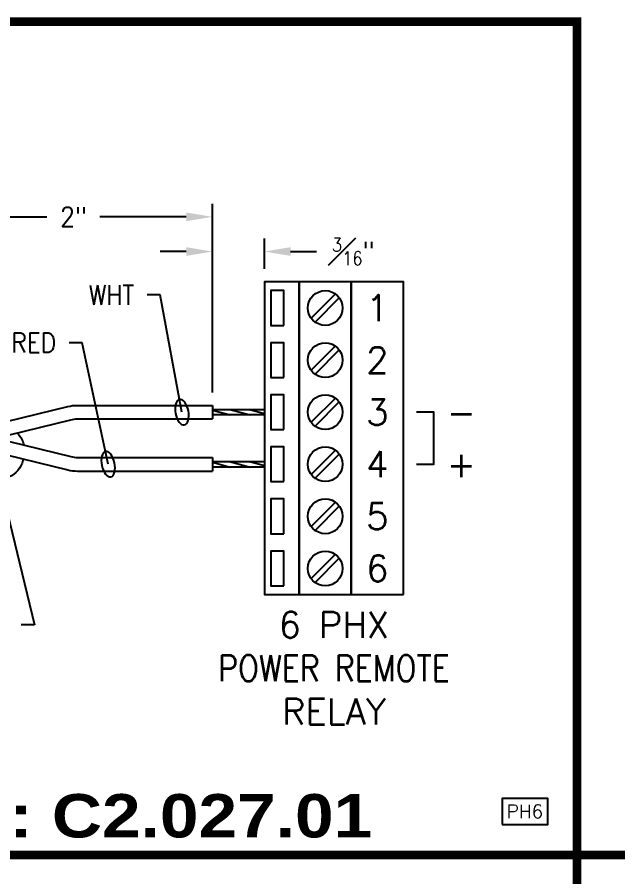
# Model space of a CAD drawing. Header units: inches. Extents: x 0 to 36.7, y 0 to 29.3.
# Drawn here: x 30.215 to 32.377, y 3.151 to 6.246 of the extents above; entities that cross this region are included whole.
import ezdxf
from ezdxf.enums import TextEntityAlignment as Align

# ---------------------------------------------------------------- set-up
doc = ezdxf.new("R2010")
doc.units = ezdxf.units.IN
doc.header["$MEASUREMENT"] = 0
for name, color, linetype in [('Bitmap', 7, 'Continuous'), ('BLACK', 7, 'Continuous'), ('CONDUCTOR', 7, 'Continuous'), ('CONN', 7, 'Continuous'), ('CONN-TXT', 7, 'Continuous'), ('RED', 12, 'Continuous'), ('SHIELD', 7, 'Continuous'), ('WHITE', 7, 'Continuous')]:
    doc.layers.add(name, color=color, linetype=linetype)
doc.styles.add('Arial Black', font='')
doc.styles.add('CONNECTOR', font='SIMPLEX.shx', dxfattribs={"width": 0.75, "height": 0.0625})
doc.styles.add('ROMANS', font='romans', dxfattribs={"width": 0.875})
doc.styles.get('Arial Black').set_extended_font_data('Arial Black')
doc.dimstyles.new('CONN2', dxfattribs={"dimscale": 0.75, "dimtxt": 0.09375, "dimasz": 0.125, "dimexe": 0.0625, "dimexo": 0.0625, "dimgap": 0.0625, "dimtad": 0, "dimdec": 3, "dimzin": 4, "dimdsep": 46, "dimtxsty": 'ROMANS', "dimcen": 0.0625, "dimadec": 0, "dimazin": 0, "dimtfac": 1, "dimtdec": 3, "dimtofl": 0, "dimtmove": 0, "dimatfit": 3, "dimfxl": 1, "dimtolj": 1, "dimtzin": 0, "dimarcsym": 0})

# ---------------------------------------------------------------- blocks, each defined once
blk = doc.blocks.new('D1.023.01')
at = {"layer": 'CONN', "const_width": 0.0312}
blk.add_lwpolyline([(0, 0), (4, 0), (4, 3), (0, 3)], close=True, dxfattribs=at)
at = {"layer": 'SHIELD', "style": 'ROMANS', "width": 0.875}
blk.add_attdef('#', text='', height=0.0938, dxfattribs=at).set_placement((3.625, 1.5), align=Align.MIDDLE_LEFT)
blk = doc.blocks.new('TERM-F')
for points in [[(-0.0507, -0.0366), (0.0366, 0.0507)], [(-0.0366, -0.0507), (0.0507, 0.0366)]]:
    blk.add_lwpolyline(points)
blk.add_circle((0, 0), 0.0625)
blk = doc.blocks.new('*D217')
at = {"layer": 'CONN-TXT', "color": 0, "lineweight": -2, "transparency": 16777216}
for p, q in [((1.6875, 1.645), (1.6875, 2.3438)), ((2.6875, 1.665), (2.6875, 2.3438)), ((1.7813, 2.2969), (2.0921, 2.2969)), ((2.5938, 2.2969), (2.2829, 2.2969))]:
    blk.add_line(p, q, dxfattribs=at)
at = {"layer": 'CONN-TXT', "color": 0, "transparency": 16777216}
for points in [[(1.7813, 2.3125), (1.7813, 2.2813), (1.6875, 2.2969)], [(2.5938, 2.3125), (2.5938, 2.2813), (2.6875, 2.2969)]]:
    blk.add_solid(points, dxfattribs=at)
at = {"layer": 'Defpoints', "color": 0, "transparency": 16777216}
for p in [(1.6875, 2.2969), (2.6875, 1.6182), (1.6875, 1.5981)]:
    blk.add_point(p, dxfattribs=at)
at = {"layer": 'CONN-TXT', "color": 0, "transparency": 16777216, "insert": (2.1875, 2.2969), "char_height": 0.07031, "attachment_point": 5, "style": 'ROMANS'}
blk.add_mtext('\\A1;2"', dxfattribs=at)
blk = doc.blocks.new('*D219')
at = {"layer": 'CONN-TXT', "color": 0, "lineweight": -2, "transparency": 16777216}
for p, q in [((2.6875, 1.665), (2.6875, 2.2188)), ((2.875, 2.1094), (2.875, 2.2188)), ((2.5938, 2.1719), (2.5, 2.1719)), ((2.9688, 2.1719), (3.0625, 2.1719))]:
    blk.add_line(p, q, dxfattribs=at)
at = {"layer": 'CONN-TXT', "color": 0, "transparency": 16777216}
for points in [[(2.5938, 2.1875), (2.5938, 2.1563), (2.6875, 2.1719)], [(2.9688, 2.1875), (2.9688, 2.1563), (2.875, 2.1719)]]:
    blk.add_solid(points, dxfattribs=at)
at = {"layer": 'Defpoints', "color": 0, "transparency": 16777216}
for p in [(2.875, 2.1719), (2.875, 2.0625), (2.6875, 1.6182)]:
    blk.add_point(p, dxfattribs=at)
at = {"layer": 'CONN-TXT', "color": 0, "transparency": 16777216, "insert": (3.1939, 2.1719), "char_height": 0.070312, "attachment_point": 5, "style": 'ROMANS'}
blk.add_mtext('\\A1;{\\H0.7x;\\S3#16;\\H1.4286x;"}', dxfattribs=at)
blk = doc.blocks.new('ELLIPSE')
at = {"color": 0, "extrusion": (0, 0, -1)}
blk.add_ellipse((0, 0), major_axis=(1, 0), ratio=0.5, dxfattribs=at)
blk = doc.blocks.new('INPUT')
blk.add_lwpolyline([(-0.21875, -0.0625), (0, -0.0625), (0, 0.0625), (-0.21875, 0.0625)], close=True)
at = {"style": 'CONNECTOR', "width": 0.75}
blk.add_attdef('CONNECTOR', text='', height=0.0625, dxfattribs=at).set_placement((-0.109375, 0), align=Align.MIDDLE_CENTER)
blk = doc.blocks.new('D1.027.02')
at = {"layer": 'CONN', "const_width": 0.0312}
blk.add_lwpolyline([(4, 0), (0, 0), (0, 3), (4, 3)], close=True, dxfattribs=at)
blk = doc.blocks.new('C2.027.01')
at = {"layer": 'CONDUCTOR'}
h = blk.add_hatch(dxfattribs=at)
h.set_pattern_fill('ANSI31', color=256, scale=0.15, angle=300, style=0)
h.set_pattern_definition([(345, (-15.667255, 52.564268), (0.004852857, 0.018111109), [])])
h.paths.add_polyline_path([(2.6875, 1.5837), (2.875, 1.5837), (2.875, 1.6038), (2.6875, 1.6038)])
h = blk.add_hatch(dxfattribs=at)
h.set_pattern_fill('ANSI31', color=256, scale=0.15, angle=300, style=0)
h.set_pattern_definition([(345, (-15.667255, 52.376768), (0.004852857, 0.018111109), [])])
h.paths.add_polyline_path([(2.6875, 1.3962), (2.875, 1.3962), (2.875, 1.4163), (2.6875, 1.4163)])
at = {"layer": 'BLACK'}
for points, knots in [([(1.9844, 1.5188), (1.9946, 1.5094), (2.0028, 1.497), (2.0074, 1.4809), (2.0081, 1.4781), (2.0086, 1.4753)], [0.07772542, 0.07772542, 0.07772542, 0.07772542, 0.10740933, 0.10740933, 0.11359089, 0.11359089, 0.11359089, 0.11359089]), ([(2.0074, 1.4253), (2.0069, 1.4235), (2.0065, 1.4217), (1.9988, 1.394), (1.9795, 1.3701), (1.9332, 1.3506), (1.9091, 1.3504), (1.8453, 1.3506), (1.8095, 1.3509), (1.7375, 1.3507), (1.7021, 1.3505), (1.5859, 1.3509), (1.5031, 1.3528), (1.417, 1.3575), (1.4116, 1.3578), (1.4062, 1.3581)], [0.1496917, 0.1496917, 0.1496917, 0.1496917, 0.1536763, 0.1536763, 0.2112343, 0.2112343, 0.2687922, 0.2687922, 0.3794975, 0.3794975, 0.4902027, 0.4902027, 0.731196, 0.731196, 0.7472837, 0.7472837, 0.7472837, 0.7472837])]:
    blk.add_open_spline(points, degree=3, knots=knots, dxfattribs=at)
at = {"layer": 'CONDUCTOR'}
for points in [[(2.6875, 1.6038), (2.875, 1.6038), (2.875, 1.5837), (2.6875, 1.5837)], [(2.6875, 1.4163), (2.875, 1.4163), (2.875, 1.3962), (2.6875, 1.3962)]]:
    blk.add_lwpolyline(points, dxfattribs=at)
at = {"layer": 'CONN', "const_width": 0.0312}
blk.add_lwpolyline([(4, 0), (0, 0), (0, 3), (4, 3)], close=True, dxfattribs=at)
at = {"layer": 'CONN'}
for points in [[(3, 0.9375), (3, 2.0625), (2.875, 2.0625), (2.875, 0.9375), (3, 0.9375)], [(3.1875, 0.9375), (3.1875, 2.0625), (3, 2.0625), (3, 0.9375), (3.1875, 0.9375)], [(3.375, 0.9375), (3.375, 2.0625), (3.1875, 2.0625), (3.1875, 0.9375), (3.375, 0.9375)]]:
    blk.add_lwpolyline(points, dxfattribs=at)
for points in [[(2.9453, 1.9062), (2.9453, 2.0312), (2.8984, 2.0312), (2.8984, 1.9062)], [(2.9453, 1.7187), (2.9453, 1.8437), (2.8984, 1.8437), (2.8984, 1.7187)], [(2.9453, 1.5312), (2.9453, 1.6562), (2.8984, 1.6562), (2.8984, 1.5312)], [(2.9453, 1.3437), (2.9453, 1.4687), (2.8984, 1.4687), (2.8984, 1.3437)], [(2.9453, 1.1562), (2.9453, 1.2812), (2.8984, 1.2812), (2.8984, 1.1562)], [(2.9453, 0.9687), (2.9453, 1.0937), (2.8984, 1.0937), (2.8984, 0.9687)]]:
    blk.add_lwpolyline(points, close=True, dxfattribs=at)
at = {"layer": 'CONN-TXT'}
blk.add_lwpolyline([(3.4219, 1.4062), (3.4844, 1.4062), (3.4844, 1.5937), (3.4219, 1.5937)], dxfattribs=at)
at = {"layer": 'RED'}
for points in [[(1.8437, 1.492), (1.9224, 1.492, -0.060244), (1.958, 1.4877), (2.1786, 1.4336, 0.060244), (2.2026, 1.4307), (2.6875, 1.4307)], [(1.8437, 1.4432), (1.9224, 1.4432, -0.060244), (1.9464, 1.4403), (2.167, 1.3861, 0.060244), (2.2026, 1.3818), (2.6875, 1.3818)]]:
    blk.add_lwpolyline(points, format="xyb", dxfattribs=at)
blk.add_lwpolyline([(2.6875, 1.4307), (2.6875, 1.3818)], dxfattribs=at)
at = {"layer": 'WHITE'}
for points in [[(1.8437, 1.5568), (1.9224, 1.5568, 0.060244), (1.9464, 1.5597), (2.167, 1.6139, -0.060244), (2.2026, 1.6182), (2.6875, 1.6182)], [(1.8437, 1.508), (1.9224, 1.508, 0.060244), (1.958, 1.5123), (2.1786, 1.5664, -0.060244), (2.2026, 1.5693), (2.6875, 1.5693)]]:
    blk.add_lwpolyline(points, format="xyb", dxfattribs=at)
blk.add_lwpolyline([(2.6875, 1.6182), (2.6875, 1.5693)], dxfattribs=at)
at = {"layer": 'Bitmap', "rotation": 180}
for p in [(3.0938, 1.9687), (3.0938, 1.7812), (3.0938, 1.5937), (3.0938, 1.4062), (3.0938, 1.2187), (3.0938, 1.0312)]:
    blk.add_blockref('TERM-F', p, dxfattribs=at)
at = {"layer": 'CONN'}
ref = blk.add_blockref('INPUT', (3.8945, 0.1562), dxfattribs=dict(at, xscale=0.75, yscale=0.75, zscale=0.75))
ref.add_attrib('CONNECTOR', 'PH6', dxfattribs={"layer": '0', "height": 0.04875, "style": 'CONNECTOR'}).set_placement((3.8125, 0.1562), align=Align.MIDDLE_CENTER)
at = {"layer": 'CONN-TXT', "style": 'ROMANS'}
for s, p in [('1', (3.2812, 1.9687)), ('2', (3.2812, 1.7812)), ('3', (3.2812, 1.5937)), ('4', (3.2812, 1.4062)), ('5', (3.2812, 1.2187)), ('6', (3.2812, 1.0312))]:
    blk.add_text(s, height=0.0938, dxfattribs=at).set_placement(p, align=Align.MIDDLE)
for s, p in [('-', (3.5312, 1.5937)), ('+', (3.5312, 1.4062))]:
    blk.add_text(s, height=0.0938, dxfattribs=at).set_placement(p, align=Align.MIDDLE_LEFT)
for s, p in [('6 PHX', (3.125, 0.875)), ('RELAY', (3.125, 0.5625))]:
    blk.add_text(s, height=0.09375, dxfattribs=at).set_placement(p, align=Align.TOP_CENTER)
at = {"layer": 'CONN-TXT', "style": 'ROMANS', "width": 0.85}
blk.add_text('POWER REMOTE', height=0.09375, dxfattribs=at).set_placement((3.125, 0.7187), align=Align.TOP_CENTER)
at = {"layer": 'CONN-TXT', "style": 'Arial Black'}
blk.add_text('DETAIL #: C2.027.01', height=0.15625, dxfattribs=at).set_placement((2.0549, 0.0156), align=Align.BOTTOM_CENTER)
at = {"layer": 'CONN-TXT', "char_height": 0.07031, "attachment_point": 9, "style": 'ROMANS'}
for s, insert in [('WHT', (2.4062, 1.9805)), ('RED', (2.125, 1.8086))]:
    blk.add_mtext(s, dxfattribs=dict(at, insert=insert))
at = {"layer": 'CONN-TXT'}
for base, p2, text, picture, middle in [((1.6875, 2.2969), (1.6875, 1.5981), '2"', '*D217', (2.1875, 2.2969)), ((2.875, 2.1719), (2.875, 2.0625), '{\\H0.7x;\\S3#16;\\H1.4286x;"}', '*D219', (3.1939, 2.1719))]:
    dim = blk.add_linear_dim(base=base, p1=(2.6875, 1.6182), p2=p2, text=text, dimstyle='CONN2', dxfattribs=at)
    dim.commit()
    dim.dimension.update_dxf_attribs({"geometry": picture, "text_midpoint": middle})
for points in [[(2.5781, 1.5937), (2.5, 2.0156), (2.4531, 2.0156)], [(2.3125, 1.4062), (2.2188, 1.8437), (2.1719, 1.8437)]]:
    blk.add_leader(points, dimstyle='CONN2', override={"dimasz": 0.0625, "dimldrblk": 'ELLIPSE'}, dxfattribs=at)
blk.add_leader([(1.9219, 1.3437), (2.0469, 0.8281), (2, 0.8281)], dimstyle='CONN2', dxfattribs=at)

msp = doc.modelspace()

# ---------------------------------------------------------------- block references
for name, p in [('C2.027.01', (28.23, 3.23)), ('D1.023.01', (28.23, 0.23)), ('D1.027.02', (32.23, 0.23))]:
    msp.add_blockref(name, p)

doc.saveas('drawing.dxf')
